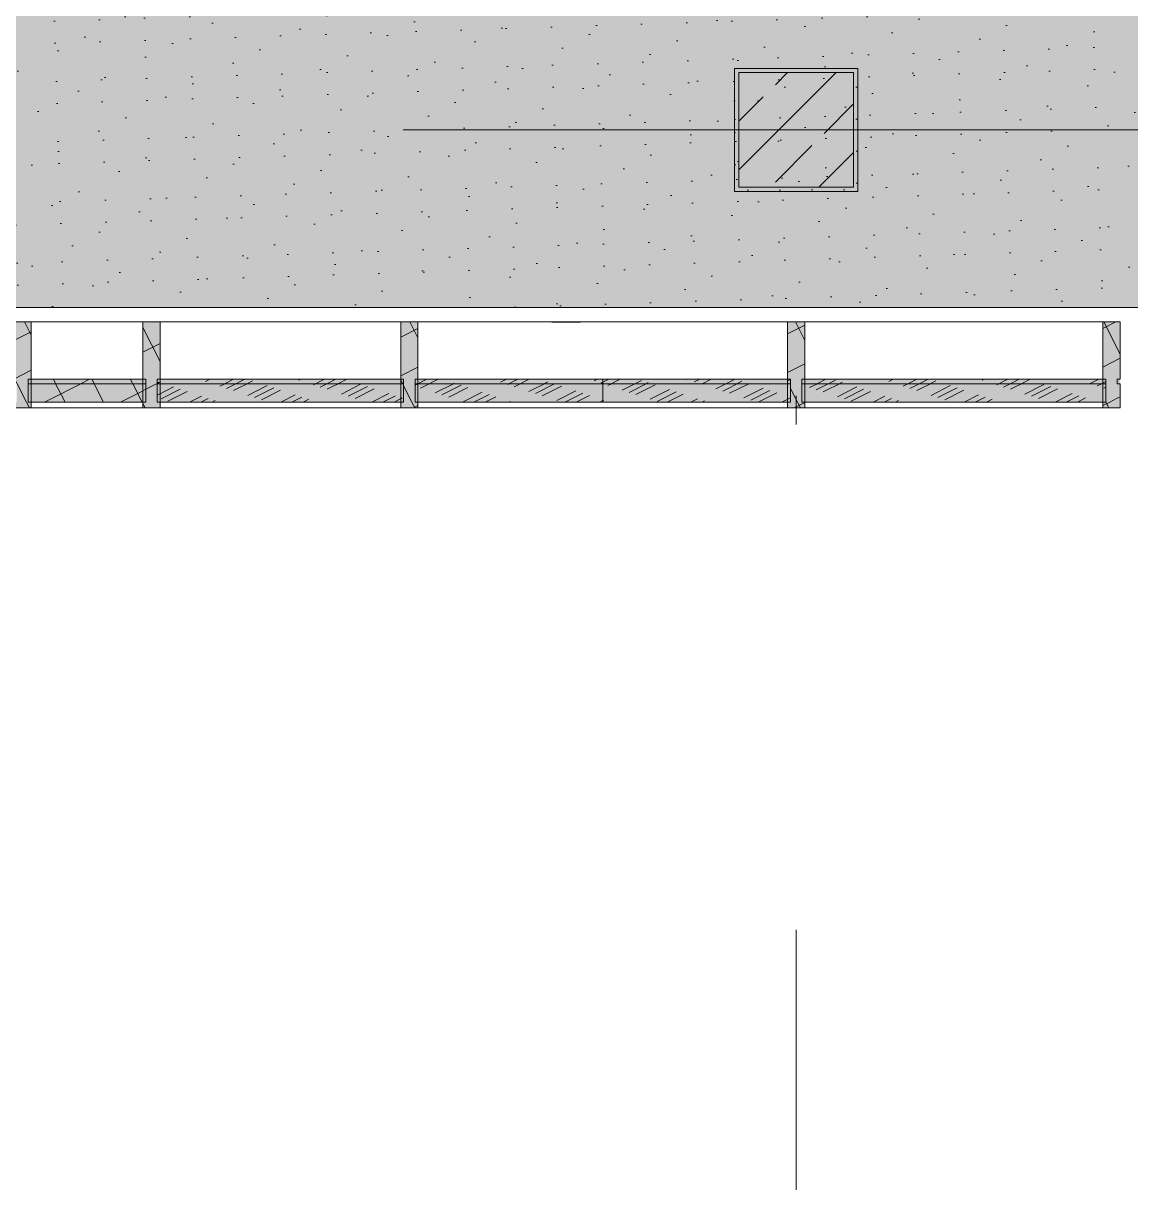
# Model space of a CAD drawing. Header units: metres. Extents: x 101 to 346, y 66 to 213.
# Drawn here: x 113.858 to 117.723, y 81.952 to 86 of the extents above; entities that cross this region are included whole.
import ezdxf

# ---------------------------------------------------------------- set-up
doc = ezdxf.new("R2010")
doc.units = ezdxf.units.M
doc.header["$MEASUREMENT"] = 0
for name, pattern in [('Punktlinie', [0.0035, 0, -0.0035]), ('Strichpunktlinie', [0.006703, 0.003528, -0.001764, 0, -0.001411]), ('Wipeout_Contour', [1, 0, -1])]:
    doc.linetypes.add(name, pattern=pattern)
for name, color, linetype in [('00  Raster', 7, 'Continuous'), ('10  Fassade', 7, 'Continuous'), ('10  Fassade_Deckschraffur', 7, 'Continuous'), ('10  Fassade_Schnittschraffur', 7, 'Continuous'), ('10  Stützen', 7, 'Continuous'), ('10  Stützen_Schnittschraffur', 7, 'Continuous'), ('10  Treppen + Rampen', 7, 'Continuous'), ('50  NUF - Raumstempel', 7, 'Continuous'), ('Neubau_20  Boden Aufbauten', 7, 'Continuous'), ('Neubau_20  Boden Aufbauten_Deckschraffur', 7, 'Continuous')]:
    doc.layers.add(name, color=color, linetype=linetype)
pattern_1 = [(26.86749, (13.479, 22.35165), (-0.05423143, 0.10704649), []), (116.86749, (13.479, 22.35165), (0.10704649, 0.05423143), [])]

# ---------------------------------------------------------------- blocks, each defined once
blk = doc.blocks.new('*X16', base_point=(96.2155, 47.274))
at = {"layer": '10  Fassade_Schnittschraffur', "color": 98, "linetype": 'Continuous', "lineweight": 13, "ltscale": 1000, "true_color": 0x000100}
for p, q in [((115.2254, 84.756), (115.2272, 84.7569)), ((115.2254, 84.7362), (115.2663, 84.7569)), ((115.2447, 84.7261), (115.3054, 84.7569)), ((115.295, 84.7096), (115.3619, 84.7435)), ((115.3188, 84.7019), (115.3857, 84.7358)), ((115.3426, 84.6941), (115.4095, 84.728)), ((115.5238, 84.7463), (115.5448, 84.7569)), ((115.5476, 84.7385), (115.5839, 84.7569)), ((115.5713, 84.7307), (115.623, 84.7569)), ((115.6217, 84.7142), (115.6886, 84.7481)), ((115.6454, 84.7064), (115.7123, 84.7403)), ((115.6692, 84.6986), (115.7361, 84.7325)), ((115.8504, 84.7508), (115.8624, 84.7569)), ((115.8742, 84.7431), (115.8804, 84.7462)), ((115.3929, 84.6776), (115.4598, 84.7115)), ((115.4307, 84.6769), (115.4836, 84.7037)), ((115.4698, 84.6769), (115.5073, 84.6959)), ((115.7196, 84.6822), (115.7865, 84.716)), ((115.7483, 84.6769), (115.8102, 84.7083)), ((115.7874, 84.6769), (115.834, 84.7005)), ((115.8703, 84.6769), (115.8804, 84.682)), ((115.5527, 84.6769), (115.5577, 84.6794))]:
    blk.add_line(p, q, dxfattribs=at)
blk = doc.blocks.new('*X17', base_point=(96.2155, 47.274))
at = {"layer": '10  Fassade_Schnittschraffur', "color": 98, "linetype": 'Continuous', "lineweight": 13, "ltscale": 1000, "true_color": 0x000100}
for p, q in [((115.8804, 84.7462), (115.9015, 84.7569)), ((115.898, 84.7353), (115.9406, 84.7569)), ((115.9483, 84.7188), (116.0152, 84.7527)), ((115.9721, 84.711), (116.039, 84.7449)), ((115.9958, 84.7032), (116.0627, 84.7371)), ((116.1771, 84.7554), (116.18, 84.7569)), ((116.2008, 84.7476), (116.2191, 84.7569)), ((116.2246, 84.7398), (116.2583, 84.7569)), ((116.275, 84.7233), (116.3412, 84.7569)), ((116.2987, 84.7156), (116.3656, 84.7495)), ((116.3225, 84.7078), (116.3894, 84.7417)), ((116.3729, 84.6913), (116.4398, 84.7252)), ((116.5275, 84.7522), (116.5354, 84.7562)), ((115.8804, 84.682), (115.8844, 84.684)), ((116.0462, 84.6867), (116.1131, 84.7206)), ((116.07, 84.6789), (116.1369, 84.7128)), ((116.105, 84.6769), (116.1606, 84.7051)), ((116.188, 84.6769), (116.211, 84.6886)), ((116.3966, 84.6835), (116.4635, 84.7174)), ((116.4227, 84.6769), (116.4873, 84.7096)), ((116.5056, 84.6769), (116.5354, 84.692)), ((116.2271, 84.6769), (116.2348, 84.6808))]:
    blk.add_line(p, q, dxfattribs=at)
blk = doc.blocks.new('*X18', base_point=(96.2155, 47.274))
at = {"layer": '10  Fassade_Schnittschraffur', "color": 98, "linetype": 'Continuous', "lineweight": 13, "ltscale": 1000, "true_color": 0x000100}
for p, q in [((114.3254, 84.7431), (114.3316, 84.7463)), ((114.3254, 84.7011), (114.382, 84.7298)), ((114.3389, 84.6881), (114.4058, 84.722)), ((114.4697, 84.7568), (114.4699, 84.7569)), ((114.4935, 84.749), (114.509, 84.7569)), ((114.5439, 84.7326), (114.5919, 84.7569)), ((114.5676, 84.7248), (114.631, 84.7569)), ((114.5914, 84.717), (114.6583, 84.7509)), ((114.6418, 84.7005), (114.7087, 84.7344)), ((114.6655, 84.6927), (114.7324, 84.7266)), ((114.8201, 84.7536), (114.8266, 84.7569)), ((114.8705, 84.7371), (114.9095, 84.7569)), ((114.8943, 84.7293), (114.9487, 84.7569)), ((114.918, 84.7216), (114.9849, 84.7555)), ((114.9684, 84.7051), (115.0353, 84.739)), ((114.9922, 84.6973), (115.0591, 84.7312)), ((115.0159, 84.6895), (115.0828, 84.7234)), ((114.3626, 84.6804), (114.4295, 84.7143)), ((114.4387, 84.6769), (114.4799, 84.6978)), ((114.4778, 84.6769), (114.5037, 84.69)), ((114.5169, 84.6769), (114.5274, 84.6822)), ((114.6893, 84.6849), (114.7562, 84.7188)), ((114.7563, 84.6769), (114.8065, 84.7023)), ((114.7954, 84.6769), (114.8303, 84.6946)), ((114.8346, 84.6769), (114.8541, 84.6868)), ((115.0739, 84.6769), (115.1332, 84.7069)), ((115.1131, 84.6769), (115.1569, 84.6991)), ((115.1522, 84.6769), (115.1807, 84.6913))]:
    blk.add_line(p, q, dxfattribs=at)
blk = doc.blocks.new('*X26', base_point=(96.2155, 47.274))
at = {"layer": '10  Fassade_Schnittschraffur', "color": 98, "linetype": 'Continuous', "lineweight": 13, "ltscale": 1000, "true_color": 0x000100}
for p, q in [((116.5754, 84.7566), (116.5759, 84.7569)), ((116.6016, 84.7279), (116.6588, 84.7569)), ((116.6254, 84.7201), (116.6923, 84.754)), ((116.6491, 84.7124), (116.716, 84.7463)), ((116.6995, 84.6959), (116.7664, 84.7298)), ((116.7233, 84.6881), (116.7902, 84.722)), ((116.8541, 84.7568), (116.8544, 84.7569)), ((116.8779, 84.749), (116.8935, 84.7569)), ((116.9283, 84.7325), (116.9764, 84.7569)), ((116.952, 84.7247), (117.0155, 84.7569)), ((116.9758, 84.7169), (117.0427, 84.7508)), ((117.0261, 84.7004), (117.093, 84.7343)), ((117.0499, 84.6927), (117.1168, 84.7265)), ((117.2045, 84.7536), (117.2111, 84.7569)), ((117.2549, 84.7371), (117.2941, 84.7569)), ((117.2787, 84.7293), (117.3332, 84.7569)), ((117.3024, 84.7215), (117.3693, 84.7554)), ((117.3528, 84.705), (117.4197, 84.7389)), ((117.3765, 84.6972), (117.4435, 84.7311)), ((117.4003, 84.6894), (117.4672, 84.7233)), ((117.5815, 84.7416), (117.6117, 84.7569)), ((117.6053, 84.7338), (117.6354, 84.7491)), ((117.6291, 84.7261), (117.6354, 84.7293)), ((116.747, 84.6803), (116.8139, 84.7142)), ((116.8232, 84.6769), (116.8643, 84.6977)), ((116.8623, 84.6769), (116.888, 84.6899)), ((116.9014, 84.6769), (116.9118, 84.6821)), ((117.0737, 84.6849), (117.1406, 84.7188)), ((117.1408, 84.6769), (117.1909, 84.7023)), ((117.1799, 84.6769), (117.2147, 84.6945)), ((117.2191, 84.6769), (117.2385, 84.6867)), ((117.4585, 84.6769), (117.5176, 84.7068)), ((117.4976, 84.6769), (117.5413, 84.6991)), ((117.5367, 84.6769), (117.5651, 84.6913)), ((116.5838, 84.6769), (116.5852, 84.6776))]:
    blk.add_line(p, q, dxfattribs=at)

msp = doc.modelspace()

# ---------------------------------------------------------------- hatches: boundary and pattern name
at = {"layer": '10  Fassade_Schnittschraffur', "linetype": 'Continuous', "lineweight": 0, "true_color": 0xffffff}
msp.add_hatch(color=7, dxfattribs=at).paths.add_polyline_path([(117.6754, 84.7569), (117.6754, 84.6769), (117.6854, 84.6769), (117.6854, 84.7569)])
at = {"layer": '10  Fassade_Schnittschraffur', "linetype": 'Continuous', "lineweight": 13, "true_color": 0x000100}
h = msp.add_hatch(dxfattribs=at)
h.set_pattern_fill('Dämmung__hart_1_0008', color=98, style=0, pattern_type=2)
h.set_pattern_definition(pattern_1)
h.paths.add_polyline_path([(117.6754, 84.7569), (117.6754, 84.6769), (117.6854, 84.6769), (117.6854, 84.7569)])
at = {"layer": '10  Stützen_Schnittschraffur', "linetype": 'Continuous', "lineweight": 0, "true_color": 0xffffff}
h = msp.add_hatch(color=7, dxfattribs=at)
h.paths.add_polyline_path([(116.3404, 85.8419), (116.3404, 85.4119), (116.7704, 85.4119), (116.7704, 85.8419)])
h.paths.add_polyline_path([(116.3554, 85.8269), (116.7554, 85.8269), (116.7554, 85.4269), (116.3554, 85.4269)], flags=0)
at = {"layer": '10  Stützen_Schnittschraffur', "linetype": 'Continuous', "lineweight": 13, "true_color": 0x000100}
h = msp.add_hatch(dxfattribs=at)
h.set_pattern_fill('Gips_0008', color=98, style=0, pattern_type=2)
h.set_pattern_definition([(26.86749, (13.479, 22.351647), (-0.022596431, 0.044602705), [0, -0.05])])
h.paths.add_polyline_path([(116.3404, 85.8419), (116.3404, 85.4119), (116.7704, 85.4119), (116.7704, 85.8419)])
h.paths.add_polyline_path([(116.3554, 85.8269), (116.7554, 85.8269), (116.7554, 85.4269), (116.3554, 85.4269)], flags=0)
at = {"layer": '10  Stützen_Schnittschraffur', "linetype": 'Continuous', "lineweight": 0, "true_color": 0xffffff}
msp.add_hatch(color=7, dxfattribs=at).paths.add_polyline_path([(116.3554, 85.4269), (116.7554, 85.4269), (116.7554, 85.8269), (116.3554, 85.8269)])
at = {"layer": '10  Stützen_Schnittschraffur', "linetype": 'Continuous', "lineweight": 13, "true_color": 0x000100}
h = msp.add_hatch(dxfattribs=at)
h.set_pattern_fill('Beton__Stahlbeton_0008', color=98, style=0, pattern_type=2)
h.set_pattern_definition([(225, (116.35537, 85.8269), (-0.16971, 0.16971), []), (225, (116.27052, 85.91174), (-0.169706, 0.169706), [0.18, -0.06])])
h.paths.add_polyline_path([(116.3554, 85.4269), (116.7554, 85.4269), (116.7554, 85.8269), (116.3554, 85.8269)])
at = {"layer": 'Neubau_20  Boden Aufbauten_Deckschraffur', "linetype": 'Continuous', "lineweight": 18, "true_color": 0xe2ff40}
msp.add_hatch(color=61, dxfattribs=at).paths.add_polyline_path([(111.1554, 90.7669), (111.1554, 85.0069), (118.2804, 85.0069), (118.2804, 90.7669)])
at = {"layer": 'Neubau_20  Boden Aufbauten_Deckschraffur', "linetype": 'Continuous', "lineweight": 18, "true_color": 0xdfdfdf}
h = msp.add_hatch(dxfattribs=at)
h.set_pattern_fill('Mörtel_0008', color=254, style=0, pattern_type=2)
h.set_pattern_definition([(26.86749, (13.58792, 22.68427), (-0.07117876, 0.14049852), [0, -0.105, 0, -0.1575]), (91.86749, (13.92054, 22.57534), (0.15741635, 0.00513262), [0, -0.077, 0, -0.133])])
h.paths.add_polyline_path([(111.1554, 90.7669), (111.1554, 85.0069), (118.2804, 85.0069), (118.2804, 90.7669)])

# ---------------------------------------------------------------- linework, layer by layer
at = {"layer": '00  Raster', "color": 7, "linetype": 'Strichpunktlinie', "lineweight": 13, "ltscale": 1000}
msp.add_line((101.5775, 85.6269), (159.1776, 85.6269), dxfattribs=at)
at = {"layer": '10  Fassade', "color": 7, "linetype": 'Continuous', "lineweight": 13, "ltscale": 1000}
for p, q in [((117.6854, 84.9569), (117.6854, 84.7569)), ((117.6754, 84.7569), (117.6754, 84.7407)), ((117.6854, 84.7569), (117.6754, 84.7569)), ((117.6854, 84.7407), (117.6754, 84.7407))]:
    msp.add_line(p, q, dxfattribs=at)
at = {"layer": '10  Fassade', "color": 7, "linetype": 'Continuous', "lineweight": 13, "ltscale": 1000, "flags": 128}
msp.add_lwpolyline([(117.6854, 84.7407), (117.6854, 84.6769), (117.6854, 84.6569)], dxfattribs=at)
at = {"layer": '10  Stützen', "color": 7, "linetype": 'Continuous', "lineweight": 13, "ltscale": 1000, "flags": 128}
for points in [[(116.3404, 85.8419), (116.3404, 85.4119), (116.7704, 85.4119), (116.7704, 85.8419)], [(116.3554, 85.4269), (116.7554, 85.4269), (116.7554, 85.8269), (116.3554, 85.8269)]]:
    msp.add_lwpolyline(points, close=True, dxfattribs=at)
at = {"layer": 'Neubau_20  Boden Aufbauten', "color": 7, "linetype": 'Continuous', "lineweight": 13, "ltscale": 1000, "flags": 128}
msp.add_lwpolyline([(111.1554, 90.7669), (111.1554, 85.0069), (118.2804, 85.0069), (118.2804, 90.7669)], close=True, dxfattribs=at)

# ---------------------------------------------------------------- wipeouts: each hides what was drawn before it
at = {"color": 254, "linetype": 'Wipeout_Contour', "lineweight": 0, "ltscale": 568.367002}
msp.add_wipeout([(114.2754, 84.6769), (114.2754, 84.7407), (113.8854, 84.7407), (113.8854, 84.6769)], dxfattribs=at).dxf.layer = '10  Fassade_Deckschraffur'
at = {"color": 254, "linetype": 'Wipeout_Contour', "lineweight": 0, "ltscale": 570.536184}
msp.add_wipeout([(115.1754, 84.6769), (115.1754, 84.7407), (114.3354, 84.7407), (114.3354, 84.6769)], dxfattribs=at).dxf.layer = '10  Fassade_Deckschraffur'
at = {"color": 254, "linetype": 'Wipeout_Contour', "lineweight": 0, "ltscale": 573.122236}
msp.add_wipeout([(115.8804, 84.7407), (115.2354, 84.7407), (115.2354, 84.6769), (115.8804, 84.6769)], dxfattribs=at).dxf.layer = '10  Fassade_Deckschraffur'
at = {"color": 254, "linetype": 'Wipeout_Contour', "lineweight": 0, "ltscale": 578.125638}
msp.add_wipeout([(117.6254, 84.6769), (117.6254, 84.7407), (116.5854, 84.7407), (116.5854, 84.6769)], dxfattribs=at).dxf.layer = '10  Fassade_Deckschraffur'

# ---------------------------------------------------------------- next in the draw order: wipeouts: each hides what was drawn before it
at = {"color": 254, "linetype": 'Wipeout_Contour', "lineweight": 0, "ltscale": 568.70061}
msp.add_wipeout([(114.2754, 84.7407), (114.2754, 84.9569), (113.8854, 84.9569), (113.8854, 84.7407)], dxfattribs=at).dxf.layer = '10  Fassade_Deckschraffur'
at = {"color": 254, "linetype": 'Wipeout_Contour', "lineweight": 0, "ltscale": 570.868526}
msp.add_wipeout([(115.1754, 84.7407), (115.1754, 84.9569), (114.3354, 84.9569), (114.3354, 84.7407)], dxfattribs=at).dxf.layer = '10  Fassade_Deckschraffur'
at = {"color": 254, "linetype": 'Wipeout_Contour', "lineweight": 0, "ltscale": 573.45308}
msp.add_wipeout([(115.8804, 84.9569), (115.2354, 84.9569), (115.2354, 84.7407), (115.8804, 84.7407)], dxfattribs=at).dxf.layer = '10  Fassade_Deckschraffur'
at = {"color": 254, "linetype": 'Wipeout_Contour', "lineweight": 0, "ltscale": 578.453625}
msp.add_wipeout([(117.6254, 84.7407), (117.6254, 84.9569), (116.5854, 84.9569), (116.5854, 84.7407)], dxfattribs=at).dxf.layer = '10  Fassade_Deckschraffur'
at = {"color": 254, "linetype": 'Wipeout_Contour', "lineweight": 0, "ltscale": 568.267242}
msp.add_wipeout([(114.2754, 84.6569), (114.2754, 84.6769), (113.8854, 84.6769), (113.8854, 84.6569)], dxfattribs=at).dxf.layer = '10  Fassade_Deckschraffur'
at = {"color": 254, "linetype": 'Wipeout_Contour', "lineweight": 0, "ltscale": 570.436803}
msp.add_wipeout([(115.1754, 84.6569), (115.1754, 84.6769), (114.3354, 84.6769), (114.3354, 84.6569)], dxfattribs=at).dxf.layer = '10  Fassade_Deckschraffur'
at = {"color": 254, "linetype": 'Wipeout_Contour', "lineweight": 0, "ltscale": 573.023302}
msp.add_wipeout([(115.8804, 84.6769), (115.2354, 84.6769), (115.2354, 84.6569), (115.8804, 84.6569)], dxfattribs=at).dxf.layer = '10  Fassade_Deckschraffur'
at = {"color": 254, "linetype": 'Wipeout_Contour', "lineweight": 0, "ltscale": 578.02756}
msp.add_wipeout([(117.6254, 84.6569), (117.6254, 84.6769), (116.5854, 84.6769), (116.5854, 84.6569)], dxfattribs=at).dxf.layer = '10  Fassade_Deckschraffur'

# ---------------------------------------------------------------- next in the draw order: linework, layer by layer
at = {"layer": '10  Fassade', "color": 7, "linetype": 'Continuous', "lineweight": 13, "ltscale": 1000}
for p, q in [((113.8854, 84.9569), (113.8254, 84.9569)), ((114.3354, 84.9569), (114.2754, 84.9569)), ((115.2354, 84.9569), (115.1754, 84.9569)), ((117.6854, 84.9569), (117.6254, 84.9569))]:
    msp.add_line(p, q, dxfattribs=at)
at = {"layer": '10  Fassade', "color": 7, "linetype": 'Continuous', "lineweight": 18, "ltscale": 1000, "flags": 128}
for points in [[(113.8854, 84.9569), (114.2754, 84.9569)], [(114.3354, 84.9569), (115.1754, 84.9569)], [(116.5854, 84.9569), (117.6254, 84.9569)]]:
    msp.add_lwpolyline(points, dxfattribs=at)

# ---------------------------------------------------------------- next in the draw order: wipeouts: each hides what was drawn before it
at = {"color": 254, "linetype": 'Wipeout_Contour', "lineweight": 0, "ltscale": 567.729593}
msp.add_wipeout([(113.8754, 84.7407), (113.8754, 84.6799), (113.8854, 84.6799), (113.8854, 84.7407)], dxfattribs=at).dxf.layer = '10  Fassade_Deckschraffur'
at = {"color": 254, "linetype": 'Wipeout_Contour', "lineweight": 0, "ltscale": 569.014164}
msp.add_wipeout([(114.2754, 84.7407), (114.2754, 84.6799), (114.2854, 84.6799), (114.2854, 84.7407)], dxfattribs=at).dxf.layer = '10  Fassade_Deckschraffur'
at = {"color": 254, "linetype": 'Wipeout_Contour', "lineweight": 0, "ltscale": 569.174848}
msp.add_wipeout([(114.3254, 84.7407), (114.3254, 84.6799), (114.3354, 84.6799), (114.3354, 84.7407)], dxfattribs=at).dxf.layer = '10  Fassade_Deckschraffur'
at = {"color": 254, "linetype": 'Wipeout_Contour', "lineweight": 0, "ltscale": 571.910268}
msp.add_wipeout([(115.1754, 84.7407), (115.1754, 84.6799), (115.1854, 84.6799), (115.1854, 84.7407)], dxfattribs=at).dxf.layer = '10  Fassade_Deckschraffur'
at = {"color": 254, "linetype": 'Wipeout_Contour', "lineweight": 0, "ltscale": 572.071397}
msp.add_wipeout([(115.2354, 84.7407), (115.2254, 84.7407), (115.2254, 84.6799), (115.2354, 84.6799)], dxfattribs=at).dxf.layer = '10  Fassade_Deckschraffur'
at = {"color": 254, "linetype": 'Wipeout_Contour', "lineweight": 0, "ltscale": 575.205066}
msp.add_wipeout([(116.5254, 84.6769), (116.5254, 84.7407), (115.8804, 84.7407), (115.8804, 84.6769)], dxfattribs=at).dxf.layer = '10  Fassade_Deckschraffur'
at = {"color": 254, "linetype": 'Wipeout_Contour', "lineweight": 0, "ltscale": 576.431085}
msp.add_wipeout([(116.5754, 84.7407), (116.5754, 84.6799), (116.5854, 84.6799), (116.5854, 84.7407)], dxfattribs=at).dxf.layer = '10  Fassade_Deckschraffur'
at = {"color": 254, "linetype": 'Wipeout_Contour', "lineweight": 0, "ltscale": 579.83406}
msp.add_wipeout([(117.6254, 84.7407), (117.6254, 84.6799), (117.6354, 84.6799), (117.6354, 84.7407)], dxfattribs=at).dxf.layer = '10  Fassade_Deckschraffur'

# ---------------------------------------------------------------- next in the draw order: hatches: boundary and pattern name
at = {"layer": '10  Fassade_Schnittschraffur', "linetype": 'Continuous', "lineweight": 0, "true_color": 0xffffff}
for points in [[(113.8854, 84.9569), (113.8254, 84.9569), (113.8254, 84.7407), (113.8854, 84.7407)], [(114.3354, 84.9569), (114.2754, 84.9569), (114.2754, 84.7407), (114.3354, 84.7407)], [(115.2354, 84.9569), (115.1754, 84.9569), (115.1754, 84.7407), (115.2354, 84.7407)], [(117.6254, 84.9569), (117.6254, 84.7407), (117.6854, 84.7407), (117.6854, 84.9569)]]:
    msp.add_hatch(color=7, dxfattribs=at).paths.add_polyline_path(points)
at = {"layer": '10  Fassade_Schnittschraffur', "linetype": 'Continuous', "lineweight": 13, "true_color": 0x000100}
h = msp.add_hatch(dxfattribs=at)
h.set_pattern_fill('Dämmung__hart_1_0008', color=98, style=0, pattern_type=2)
h.set_pattern_definition(pattern_1)
h.paths.add_polyline_path([(113.8854, 84.9569), (113.8254, 84.9569), (113.8254, 84.7407), (113.8854, 84.7407)])
h = msp.add_hatch(dxfattribs=at)
h.set_pattern_fill('Dämmung__hart_1_0008', color=98, style=0, pattern_type=2)
h.set_pattern_definition(pattern_1)
h.paths.add_polyline_path([(114.3354, 84.9569), (114.2754, 84.9569), (114.2754, 84.7407), (114.3354, 84.7407)])
h = msp.add_hatch(dxfattribs=at)
h.set_pattern_fill('Dämmung__hart_1_0008', color=98, style=0, pattern_type=2)
h.set_pattern_definition(pattern_1)
h.paths.add_polyline_path([(115.2354, 84.9569), (115.1754, 84.9569), (115.1754, 84.7407), (115.2354, 84.7407)])
h = msp.add_hatch(dxfattribs=at)
h.set_pattern_fill('Dämmung__hart_1_0008', color=98, style=0, pattern_type=2)
h.set_pattern_definition(pattern_1)
h.paths.add_polyline_path([(117.6254, 84.9569), (117.6254, 84.7407), (117.6854, 84.7407), (117.6854, 84.9569)])

# ---------------------------------------------------------------- next in the draw order: linework, layer by layer
at = {"layer": '10  Fassade', "color": 7, "linetype": 'Continuous', "lineweight": 13, "ltscale": 1000}
for p, q in [((113.8854, 84.9569), (113.8854, 84.7407)), ((114.2754, 84.9569), (114.2754, 84.7407)), ((114.3354, 84.9569), (114.3354, 84.7407)), ((115.1754, 84.9569), (115.1754, 84.7407)), ((115.2354, 84.9569), (115.2354, 84.7407)), ((116.5854, 84.9569), (116.5854, 84.7407)), ((117.6254, 84.9569), (117.6254, 84.7407)), ((113.8854, 84.7407), (113.8754, 84.7407)), ((114.2854, 84.7407), (114.2754, 84.7407)), ((114.3354, 84.7407), (114.3254, 84.7407)), ((115.1854, 84.7407), (115.1754, 84.7407)), ((115.2354, 84.7407), (115.2254, 84.7407)), ((116.5854, 84.7407), (116.5754, 84.7407)), ((117.6354, 84.7407), (117.6254, 84.7407))]:
    msp.add_line(p, q, dxfattribs=at)
at = {"layer": '10  Fassade', "color": 7, "linetype": 'Continuous', "lineweight": 18, "ltscale": 1000, "flags": 128}
for points in [[(113.8854, 84.7407), (114.2754, 84.7407)], [(114.3354, 84.7407), (115.1754, 84.7407)], [(116.5854, 84.7407), (117.6254, 84.7407)]]:
    msp.add_lwpolyline(points, dxfattribs=at)

# ---------------------------------------------------------------- next in the draw order: wipeouts: each hides what was drawn before it
at = {"color": 254, "linetype": 'Wipeout_Contour', "lineweight": 0, "ltscale": 575.534714}
msp.add_wipeout([(116.5254, 84.7407), (116.5254, 84.9569), (115.8804, 84.9569), (115.8804, 84.7407)], dxfattribs=at).dxf.layer = '10  Fassade_Deckschraffur'
at = {"color": 254, "linetype": 'Wipeout_Contour', "lineweight": 0, "ltscale": 567.653632}
msp.add_wipeout([(113.8854, 84.6799), (113.8754, 84.6799), (113.8754, 84.6769), (113.8854, 84.6769)], dxfattribs=at).dxf.layer = '10  Fassade_Deckschraffur'
at = {"color": 254, "linetype": 'Wipeout_Contour', "lineweight": 0, "ltscale": 568.938376}
msp.add_wipeout([(114.2754, 84.6799), (114.2754, 84.6769), (114.2854, 84.6769), (114.2854, 84.6799)], dxfattribs=at).dxf.layer = '10  Fassade_Deckschraffur'
at = {"color": 254, "linetype": 'Wipeout_Contour', "lineweight": 0, "ltscale": 569.099081}
msp.add_wipeout([(114.3354, 84.6799), (114.3254, 84.6799), (114.3254, 84.6769), (114.3354, 84.6769)], dxfattribs=at).dxf.layer = '10  Fassade_Deckschraffur'
at = {"color": 254, "linetype": 'Wipeout_Contour', "lineweight": 0, "ltscale": 571.834863}
msp.add_wipeout([(115.1754, 84.6799), (115.1754, 84.6769), (115.1854, 84.6769), (115.1854, 84.6799)], dxfattribs=at).dxf.layer = '10  Fassade_Deckschraffur'
at = {"color": 254, "linetype": 'Wipeout_Contour', "lineweight": 0, "ltscale": 571.996014}
msp.add_wipeout([(115.2354, 84.6799), (115.2254, 84.6799), (115.2254, 84.6769), (115.2354, 84.6769)], dxfattribs=at).dxf.layer = '10  Fassade_Deckschraffur'
at = {"color": 254, "linetype": 'Wipeout_Contour', "lineweight": 0, "ltscale": 575.106491}
msp.add_wipeout([(116.5254, 84.6569), (116.5254, 84.6769), (115.8804, 84.6769), (115.8804, 84.6569)], dxfattribs=at).dxf.layer = '10  Fassade_Deckschraffur'
at = {"color": 254, "linetype": 'Wipeout_Contour', "lineweight": 0, "ltscale": 576.356271}
msp.add_wipeout([(116.5854, 84.6799), (116.5754, 84.6799), (116.5754, 84.6769), (116.5854, 84.6769)], dxfattribs=at).dxf.layer = '10  Fassade_Deckschraffur'
at = {"color": 254, "linetype": 'Wipeout_Contour', "lineweight": 0, "ltscale": 579.759684}
msp.add_wipeout([(117.6354, 84.6799), (117.6254, 84.6799), (117.6254, 84.6769), (117.6354, 84.6769)], dxfattribs=at).dxf.layer = '10  Fassade_Deckschraffur'

# ---------------------------------------------------------------- next in the draw order: hatches: boundary and pattern name
at = {"layer": '10  Fassade_Schnittschraffur', "linetype": 'Continuous', "lineweight": 0, "true_color": 0xffffff}
for points in [[(113.8754, 84.7407), (113.8354, 84.7407), (113.8354, 84.6769), (113.8754, 84.6769)], [(114.2854, 84.6769), (114.2854, 84.7569), (113.8754, 84.7569), (113.8754, 84.6769)], [(114.3254, 84.7407), (114.2854, 84.7407), (114.2854, 84.6769), (114.3254, 84.6769)], [(115.1854, 84.6769), (115.1854, 84.7569), (114.3254, 84.7569), (114.3254, 84.6769)], [(115.2254, 84.7407), (115.1854, 84.7407), (115.1854, 84.6769), (115.2254, 84.6769)], [(115.8804, 84.6769), (115.8804, 84.7569), (115.2254, 84.7569), (115.2254, 84.6769)], [(117.6354, 84.6769), (117.6354, 84.7569), (116.5754, 84.7569), (116.5754, 84.6769)], [(117.6354, 84.7407), (117.6354, 84.6769), (117.6754, 84.6769), (117.6754, 84.7407)], [(113.8254, 84.6569), (113.8854, 84.6569), (113.8854, 84.6769), (113.8254, 84.6769)], [(114.2754, 84.6569), (114.3354, 84.6569), (114.3354, 84.6769), (114.2754, 84.6769)], [(115.1754, 84.6569), (115.2354, 84.6569), (115.2354, 84.6769), (115.1754, 84.6769)], [(117.6854, 84.6569), (117.6854, 84.6769), (117.6254, 84.6769), (117.6254, 84.6569)]]:
    msp.add_hatch(color=7, dxfattribs=at).paths.add_polyline_path(points)
at = {"layer": '10  Fassade_Schnittschraffur', "linetype": 'Continuous', "lineweight": 13, "true_color": 0x000100}
h = msp.add_hatch(dxfattribs=at)
h.set_pattern_fill('Dämmung__hart_1_0008', color=98, style=0, pattern_type=2)
h.set_pattern_definition(pattern_1)
h.paths.add_polyline_path([(113.8754, 84.7407), (113.8354, 84.7407), (113.8354, 84.6769), (113.8754, 84.6769)])
h = msp.add_hatch(dxfattribs=at)
h.set_pattern_fill('Dämmung__hart_1_0008', color=98, style=0, pattern_type=2)
h.set_pattern_definition(pattern_1)
h.paths.add_polyline_path([(114.2854, 84.6769), (114.2854, 84.7569), (113.8754, 84.7569), (113.8754, 84.6769)])
h = msp.add_hatch(dxfattribs=at)
h.set_pattern_fill('Dämmung__hart_1_0008', color=98, style=0, pattern_type=2)
h.set_pattern_definition(pattern_1)
h.paths.add_polyline_path([(114.3254, 84.7407), (114.2854, 84.7407), (114.2854, 84.6769), (114.3254, 84.6769)])
h = msp.add_hatch(dxfattribs=at)
h.set_pattern_fill('Dämmung__hart_1_0008', color=98, style=0, pattern_type=2)
h.set_pattern_definition(pattern_1)
h.paths.add_polyline_path([(115.2254, 84.7407), (115.1854, 84.7407), (115.1854, 84.6769), (115.2254, 84.6769)])
h = msp.add_hatch(dxfattribs=at)
h.set_pattern_fill('Dämmung__hart_1_0008', color=98, style=0, pattern_type=2)
h.set_pattern_definition(pattern_1)
h.paths.add_polyline_path([(117.6354, 84.7407), (117.6354, 84.6769), (117.6754, 84.6769), (117.6754, 84.7407)])
h = msp.add_hatch(dxfattribs=at)
h.set_pattern_fill('Dämmung__hart_1_0008', color=98, style=0, pattern_type=2)
h.set_pattern_definition(pattern_1)
h.paths.add_polyline_path([(113.8254, 84.6569), (113.8854, 84.6569), (113.8854, 84.6769), (113.8254, 84.6769)])
h = msp.add_hatch(dxfattribs=at)
h.set_pattern_fill('Dämmung__hart_1_0008', color=98, style=0, pattern_type=2)
h.set_pattern_definition(pattern_1)
h.paths.add_polyline_path([(114.2754, 84.6569), (114.3354, 84.6569), (114.3354, 84.6769), (114.2754, 84.6769)])
h = msp.add_hatch(dxfattribs=at)
h.set_pattern_fill('Dämmung__hart_1_0008', color=98, style=0, pattern_type=2)
h.set_pattern_definition(pattern_1)
h.paths.add_polyline_path([(115.1754, 84.6569), (115.2354, 84.6569), (115.2354, 84.6769), (115.1754, 84.6769)])
h = msp.add_hatch(dxfattribs=at)
h.set_pattern_fill('Dämmung__hart_1_0008', color=98, style=0, pattern_type=2)
h.set_pattern_definition(pattern_1)
h.paths.add_polyline_path([(117.6854, 84.6569), (117.6854, 84.6769), (117.6254, 84.6769), (117.6254, 84.6569)])

# ---------------------------------------------------------------- next in the draw order: linework, layer by layer
at = {"layer": '10  Fassade', "color": 7, "linetype": 'Continuous', "lineweight": 13, "ltscale": 1000}
for p, q in [((116.5854, 84.9569), (116.5254, 84.9569)), ((113.8754, 84.7407), (113.8754, 84.6769)), ((114.2854, 84.7407), (114.2854, 84.6769)), ((114.3254, 84.7407), (114.3254, 84.6769)), ((115.1854, 84.7407), (115.1854, 84.6769)), ((115.2254, 84.7407), (115.2254, 84.6769)), ((116.5754, 84.7407), (116.5754, 84.6769)), ((117.6354, 84.7407), (117.6354, 84.6769)), ((113.8854, 84.6569), (113.8254, 84.6569)), ((113.8854, 84.6769), (113.8754, 84.6769)), ((113.8854, 84.6769), (113.8854, 84.6569)), ((114.2754, 84.6769), (114.2754, 84.6569)), ((114.2854, 84.6769), (114.2754, 84.6769)), ((114.3354, 84.6569), (114.2754, 84.6569)), ((114.3354, 84.6769), (114.3254, 84.6769)), ((114.3354, 84.6769), (114.3354, 84.6569)), ((115.1754, 84.6769), (115.1754, 84.6569)), ((115.1854, 84.6769), (115.1754, 84.6769)), ((115.2354, 84.6569), (115.1754, 84.6569)), ((115.2354, 84.6769), (115.2254, 84.6769)), ((115.2354, 84.6769), (115.2354, 84.6569)), ((116.5854, 84.6769), (116.5754, 84.6769)), ((116.5854, 84.6769), (116.5854, 84.6569)), ((117.6254, 84.6769), (117.6254, 84.6569)), ((117.6354, 84.6769), (117.6254, 84.6769)), ((117.6854, 84.6569), (117.6254, 84.6569))]:
    msp.add_line(p, q, dxfattribs=at)
at = {"layer": '10  Fassade', "color": 7, "linetype": 'Continuous', "lineweight": 18, "ltscale": 1000, "flags": 128}
for points in [[(115.2354, 84.9569), (115.8804, 84.9569), (116.5254, 84.9569)], [(113.8854, 84.7407), (113.8854, 84.6769)], [(114.2754, 84.6769), (114.2754, 84.7407)], [(114.3354, 84.7407), (114.3354, 84.6769)], [(115.1754, 84.6769), (115.1754, 84.7407)], [(115.2354, 84.7407), (115.2354, 84.6769)], [(116.5854, 84.7407), (116.5854, 84.6769)], [(117.6254, 84.6769), (117.6254, 84.7407)], [(113.8854, 84.6769), (114.2754, 84.6769)], [(113.8854, 84.6569), (114.2754, 84.6569)], [(114.3354, 84.6769), (115.1754, 84.6769)], [(114.3354, 84.6569), (115.1754, 84.6569)], [(116.5854, 84.6769), (117.6254, 84.6769)], [(116.5854, 84.6569), (117.6254, 84.6569)]]:
    msp.add_lwpolyline(points, dxfattribs=at)
at = {"layer": '10  Fassade', "color": 7, "linetype": 'Continuous', "lineweight": 13, "ltscale": 1000, "flags": 128}
msp.add_lwpolyline([(114.2854, 84.6769), (114.2854, 84.7569), (113.8754, 84.7569), (113.8754, 84.6769)], close=True, dxfattribs=at)
at = {"layer": '10  Fassade', "color": 7, "linetype": 'Continuous', "lineweight": 18, "ltscale": 1000, "flags": 128}
for points in [[(115.1854, 84.6769), (115.1854, 84.7569), (114.3254, 84.7569), (114.3254, 84.6769)], [(115.8804, 84.6769), (115.8804, 84.7569), (115.2254, 84.7569), (115.2254, 84.6769)], [(117.6354, 84.6769), (117.6354, 84.7569), (116.5754, 84.7569), (116.5754, 84.6769)]]:
    msp.add_lwpolyline(points, close=True, dxfattribs=at)
at = {"layer": '50  NUF - Raumstempel', "color": 7, "linetype": 'Punktlinie', "lineweight": 13, "ltscale": 1000, "flags": 128}
msp.add_lwpolyline([(104.6804, 84.956), (104.6804, 97.469), (113.7904, 97.469), (113.7904, 99.9619), (127.3054, 99.9619), (127.3054, 99.6919), (127.1404, 99.6919), (127.1404, 99.2619), (127.3054, 99.2619), (127.3054, 93.4069), (127.1404, 93.4069), (127.1404, 92.9769), (127.3054, 92.9769), (127.3054, 92.7919), (121.8704, 92.7919), (121.8704, 88.5569), (120.5754, 88.5569), (120.5754, 85.1919), (117.9804, 85.1919), (117.9804, 84.956)], close=True, dxfattribs=at)

# ---------------------------------------------------------------- next in the draw order: block references
at = {"layer": '10  Treppen + Rampen', "color": 7, "linetype": 'Continuous', "lineweight": 13, "ltscale": 1000}
for name in ['*X18', '*X16', '*X26']:
    msp.add_blockref(name, (96.2155, 47.274), dxfattribs=at)

# ---------------------------------------------------------------- next in the draw order: wipeouts: each hides what was drawn before it
at = {"color": 254, "linetype": 'Wipeout_Contour', "lineweight": 0, "ltscale": 576.269301}
msp.add_wipeout([(116.5254, 84.7407), (116.5254, 84.6799), (116.5354, 84.6799), (116.5354, 84.7407)], dxfattribs=at).dxf.layer = '10  Fassade_Deckschraffur'

# ---------------------------------------------------------------- next in the draw order: hatches: boundary and pattern name
at = {"layer": '10  Fassade_Schnittschraffur', "linetype": 'Continuous', "lineweight": 0, "true_color": 0xffffff}
msp.add_hatch(color=7, dxfattribs=at).paths.add_polyline_path([(116.5854, 84.9569), (116.5254, 84.9569), (116.5254, 84.7407), (116.5854, 84.7407)])
at = {"layer": '10  Fassade_Schnittschraffur', "linetype": 'Continuous', "lineweight": 13, "true_color": 0x000100}
h = msp.add_hatch(dxfattribs=at)
h.set_pattern_fill('Dämmung__hart_1_0008', color=98, style=0, pattern_type=2)
h.set_pattern_definition(pattern_1)
h.paths.add_polyline_path([(116.5854, 84.9569), (116.5254, 84.9569), (116.5254, 84.7407), (116.5854, 84.7407)])

# ---------------------------------------------------------------- next in the draw order: linework, layer by layer
at = {"layer": '10  Fassade', "color": 7, "linetype": 'Continuous', "lineweight": 13, "ltscale": 1000}
for p in [(116.5254, 84.9569), (116.5354, 84.7407)]:
    msp.add_line(p, (116.5254, 84.7407), dxfattribs=at)
at = {"layer": '10  Fassade', "color": 7, "linetype": 'Continuous', "lineweight": 18, "ltscale": 1000, "flags": 128}
msp.add_lwpolyline([(115.2354, 84.7407), (115.8804, 84.7407), (116.5254, 84.7407)], dxfattribs=at)

# ---------------------------------------------------------------- next in the draw order: wipeouts: each hides what was drawn before it
at = {"color": 254, "linetype": 'Wipeout_Contour', "lineweight": 0, "ltscale": 576.194466}
msp.add_wipeout([(116.5254, 84.6799), (116.5254, 84.6769), (116.5354, 84.6769), (116.5354, 84.6799)], dxfattribs=at).dxf.layer = '10  Fassade_Deckschraffur'

# ---------------------------------------------------------------- next in the draw order: hatches: boundary and pattern name
at = {"layer": '10  Fassade_Schnittschraffur', "linetype": 'Continuous', "lineweight": 0, "true_color": 0xffffff}
for points in [[(116.5354, 84.6769), (116.5354, 84.7569), (115.8804, 84.7569), (115.8804, 84.6769)], [(116.5754, 84.7407), (116.5354, 84.7407), (116.5354, 84.6769), (116.5754, 84.6769)], [(116.5254, 84.6569), (116.5854, 84.6569), (116.5854, 84.6769), (116.5254, 84.6769)]]:
    msp.add_hatch(color=7, dxfattribs=at).paths.add_polyline_path(points)
at = {"layer": '10  Fassade_Schnittschraffur', "linetype": 'Continuous', "lineweight": 13, "true_color": 0x000100}
h = msp.add_hatch(dxfattribs=at)
h.set_pattern_fill('Dämmung__hart_1_0008', color=98, style=0, pattern_type=2)
h.set_pattern_definition(pattern_1)
h.paths.add_polyline_path([(116.5754, 84.7407), (116.5354, 84.7407), (116.5354, 84.6769), (116.5754, 84.6769)])
h = msp.add_hatch(dxfattribs=at)
h.set_pattern_fill('Dämmung__hart_1_0008', color=98, style=0, pattern_type=2)
h.set_pattern_definition(pattern_1)
h.paths.add_polyline_path([(116.5254, 84.6569), (116.5854, 84.6569), (116.5854, 84.6769), (116.5254, 84.6769)])

# ---------------------------------------------------------------- next in the draw order: linework, layer by layer
at = {"layer": '00  Raster', "color": 7, "linetype": 'Strichpunktlinie', "lineweight": 13, "ltscale": 1000}
msp.add_line((116.5554, 79.3072), (116.5554, 102.9769), dxfattribs=at)
at = {"layer": '10  Fassade', "color": 7, "linetype": 'Continuous', "lineweight": 13, "ltscale": 1000}
for p, q in [((116.5354, 84.7407), (116.5354, 84.6769)), ((116.5254, 84.6769), (116.5254, 84.6569)), ((116.5354, 84.6769), (116.5254, 84.6769)), ((116.5854, 84.6569), (116.5254, 84.6569))]:
    msp.add_line(p, q, dxfattribs=at)
at = {"layer": '10  Fassade', "color": 7, "linetype": 'Continuous', "lineweight": 18, "ltscale": 1000, "flags": 128}
msp.add_lwpolyline([(116.5354, 84.6769), (116.5354, 84.7569), (115.8804, 84.7569), (115.8804, 84.6769)], close=True, dxfattribs=at)
for points in [[(116.5254, 84.6769), (116.5254, 84.7407)], [(115.2354, 84.6769), (115.8804, 84.6769), (116.5254, 84.6769)], [(115.2354, 84.6569), (115.8804, 84.6569), (116.5254, 84.6569)]]:
    msp.add_lwpolyline(points, dxfattribs=at)

# ---------------------------------------------------------------- next in the draw order: block references
at = {"layer": '10  Treppen + Rampen', "color": 7, "linetype": 'Continuous', "lineweight": 13, "ltscale": 1000}
msp.add_blockref('*X17', (96.2155, 47.274), dxfattribs=at)

doc.saveas('drawing.dxf')
